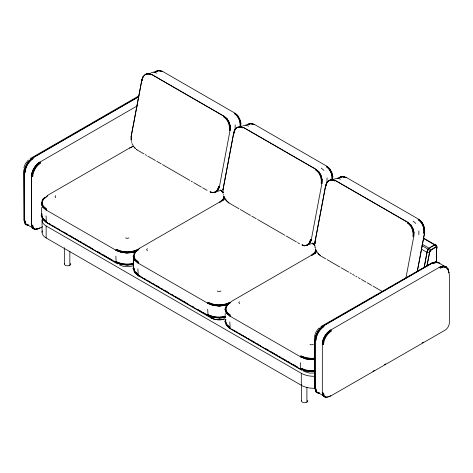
<?xml version="1.0" encoding="UTF-8"?>
<svg xmlns="http://www.w3.org/2000/svg" width="473" height="473" viewBox="0 0 473 473"><rect width="100%" height="100%" fill="white"/><g stroke="black" fill="none" stroke-linecap="round" stroke-linejoin="round"><path stroke-width="0.71" d="M413.325 234.129L413.325 233.751M131.234 135.964L131.287 140.499M131.157 140.008L131.269 136.123M222.984 192.984L223.014 191.778M223.067 190.045L223.096 188.999M222.996 193.019L223.014 191.884M223.102 190.128L223.108 189.088M229.316 130.359C230.026 125.25 228.051 119.728 223.688 116.796M229.464 130.394L229.576 126.462M229.671 130.43C230.398 125.185 228.376 119.509 223.895 116.506M230.026 130.347L230.197 126.285L229.151 122.294L227.111 118.847M230.138 130.152L230.25 126.25L229.216 122.288M235.087 128.691L235.199 124.789M240.036 127.237C240.751 122.105 238.77 116.547 234.377 113.603M240.201 127.237C240.923 122.064 238.924 116.47 234.502 113.502M240.515 127.255L240.627 123.258L239.829 120.213M240.834 126.699L240.893 123.098M314.929 243.601L314.959 242.034M315.219 243.494L315.249 242.448M321.173 183.4C321.882 178.291 319.914 172.763 315.544 169.831M321.327 183.429L321.439 179.498M321.534 183.465C322.261 178.22 320.239 172.55 315.751 169.541M321.888 183.382C322.704 178.12 320.7 172.326 316.094 169.411M321.947 183.252L322.113 179.285M326.949 181.733L327.056 177.824M331.898 180.272C332.614 175.14 330.633 169.588 326.24 166.638M332.076 179.935C332.744 174.862 330.668 169.44 326.364 166.537M332.389 179.77C333.045 174.667 330.887 169.239 326.577 166.325M332.767 176.654L331.739 172.148M332.75 177.842L332.797 176.193M413.035 236.435C413.745 231.327 411.776 225.798 407.407 222.872M413.189 236.465L413.242 234.502M413.284 233.029L413.035 231.539M413.396 236.5C414.123 231.256 412.101 225.586 407.614 222.576M413.751 236.417L413.863 232.414M418.812 234.768L418.918 230.865M423.761 233.307C424.47 228.175 422.495 222.623 418.102 219.679M423.926 233.307C424.642 228.134 422.649 222.541 418.227 219.573M424.24 233.331L424.352 229.328L423.288 225.272M424.518 232.692L424.618 229.174M424.541 233.219L424.642 229.198M137.903 268.889L138.187 274.305L134.787 271.366L133.593 267.901L133.333 258.968M230.262 128.691L230.292 128.106M41.482 207.452L41.73 214.866L42.925 218.331L46.324 221.269L46.052 215.842M225.113 315.639L225.249 313.552M133.191 262.58L133.333 260.499M24.88 168.081L24.2 172.385L24.407 221.565M24.419 172.55C24.785 166.738 27.96 161.24 32.808 158.017M24.886 172.556C25.24 166.904 28.333 161.553 33.051 158.42M25.11 172.592C25.465 166.993 28.522 161.695 33.193 158.597M31.413 176.234C31.762 170.635 34.825 165.337 39.495 162.233M31.496 176.382L32.123 172.414L32.785 170.883M31.59 176.725C31.957 170.889 35.144 165.373 40.01 162.138M31.768 176.79C32.134 170.978 35.304 165.479 40.158 162.257M32.27 176.725L32.885 172.799M32.714 176.707C33.057 171.273 36.025 166.135 40.56 163.12M315.255 340.459C315.621 334.648 318.796 329.149 323.644 325.932M315.728 340.471C316.076 334.813 319.169 329.462 323.887 326.335M315.946 340.507C316.301 334.908 319.358 329.61 324.029 326.506M322.249 344.143C322.598 338.544 325.655 333.246 330.331 330.142M322.332 344.297C322.687 338.633 325.779 333.276 330.503 330.142M322.426 344.634C322.793 338.804 325.98 333.282 330.846 330.053M322.604 344.705C322.964 338.893 326.139 333.394 330.994 330.172M323.1 344.634L323.721 340.708M323.55 344.622C323.893 339.188 326.861 334.044 331.396 331.035M142.456 78.429L141.669 81.137L143.124 76.555M326.181 184.505L325.389 187.207L326.849 182.625M131.216 135.982L141.847 79.754L143.13 76.413L145.359 74.267L148.209 73.617L151.248 74.563M131.039 137.365L141.9 79.872M230.085 130.199L219.466 186.498L218.13 189.904M223.079 189.017L233.709 132.789M222.901 190.406L233.763 132.907M311.323 239.533L321.947 183.234M314.941 242.052L325.572 185.824L326.855 182.483L329.084 180.337L331.934 179.687L334.973 180.633M314.764 243.441L325.625 185.942M405.911 278.148L413.804 236.269L413.976 232.32L412.935 228.358L410.836 224.917M417.381 270.739L424.736 231.811M417.34 271.401L424.559 233.195M424.104 267.458L426.965 252.334C427.651 248.124 432.044 245.96 435.657 244.866L436.372 245.511L436.727 246.805M424.222 267.523L427.078 252.405C427.769 248.195 432.156 246.025 435.775 244.937M426.8 266.364L429.721 251.618L430.584 250.282L436.124 247.148L436.62 248.68L436.62 261.9M427.095 265.601L429.549 252.635C429.443 250.436 436.886 244.884 436.461 248.774L436.461 261.995M23.91 167.749L25.3 163.871L28.327 160.034M141.669 81.137L142.355 78.595M325.389 187.207L326.08 184.671M41.807 213.524L41.192 215.316L41.861 217.326M41.246 215.54L41.861 213.749M41.872 214.34L41.648 214.99L42.848 218.473L46.265 221.429M41.73 214.866L41.878 214.435M134.787 252.121L133.209 256.715M135.319 252.162L133.794 255.887L134.971 259.305L138.329 262.208M133.682 266.547L133.061 268.339L133.682 270.13M133.108 268.575L133.569 267.233M133.658 267.588L134.704 271.508L138.128 274.464M134.013 268.392L134.084 269.456M224.001 196.502L223.025 199.328L219.703 202.202M224.036 196.869L223.155 199.435L219.797 202.332M224.403 197.992L223.788 199.777L222.996 200.463M223.841 199.984L224.303 198.636M225.727 319.174L224.959 321.415L226.248 325.205L228.157 326.855M225.018 321.634L225.325 320.741M225.863 319.783L225.414 321.09L226.614 324.573L230.032 327.529M225.893 319.807L225.497 320.966L226.691 324.431L230.091 327.369L229.819 321.942M315.757 249.815L314.882 252.357L311.559 255.225M315.905 249.91L315.024 252.476L311.666 255.373M316.26 251.021L315.645 252.807L313.889 254.32M315.213 253.445L316.165 251.677M310.737 241.543L310.903 241.082M234.295 131.281L234.466 130.82M233.916 132.523L234.07 132.121M309.602 242.525L309.448 242.933L310.696 239.657M310.241 240.852L310.465 240.26M307.409 245.162L309.638 243.016L310.016 242.01M302.2 245.073L304.553 245.812L307.752 245.097L309.986 242.945L310.306 242.111M310.761 240.923L311.264 239.61M308.692 244.086L310.128 242.667L310.749 241.041M311.264 239.705L311.37 239.415L310.128 242.667M142.485 78.784L142.645 78.37M142.805 77.956L143.124 77.123M233.721 132.771L234.992 129.448L237.221 127.302L240.402 126.516L243.601 127.574M234.986 129.59L233.532 134.172L234.992 129.697L237.541 127.172L237.263 127.438M235.122 129.803L235.306 129.324M218.686 186.593L217.45 189.827L215.28 191.92M217.586 189.898L218.833 186.622M219.04 186.658L217.775 189.98L215.546 192.127L212.69 192.777L210.674 192.144M219.507 186.38L218.266 189.632L216.084 191.736L212.501 192.552L209.911 191.742M325.891 185.694L326.163 184.984M326.435 184.275L326.618 183.796M326.778 183.37L327.162 182.359M310.548 239.628L309.312 242.862L307.143 244.955L304.364 245.588L302.141 244.896M309.638 243.016L310.903 239.693M309.986 242.945L311.317 239.486M315.077 241.212L315.834 239.226M133.983 253.416L134.781 252.257M24.833 168.323L26.6 164.119L29.356 160.489M33.004 170.369L35.546 166.094M33.323 171.788L34.635 168.76L37.255 165.225L40.347 162.724M315.668 336.238L317.028 333.104M324.159 339.697L325.471 336.67L328.091 333.134L331.183 330.639M315.704 253.02L316.011 252.505M55.731 195.686L55.034 196.662L55.731 197.631M147.393 248.609L146.612 249.697L147.393 250.785M239.498 301.786L238.8 302.755L239.498 303.731M35.883 165.645L39.673 162.227M317.484 332.058L320.191 328.404M138.086 262.414L137.856 262.663L134.35 259.642L133.12 256.07M207.884 302.714L207.653 302.962C214.553 306.362 222.972 306.563 229.925 303.187M319.163 327.949C316.378 330.438 314.669 334.021 314.486 337.746L314.752 388.57M143.136 76.661L145.306 74.568L148.084 73.936L151.041 74.858M155.605 71.583L156.161 71.045M155.15 72.162L155.499 71.795M155.7 71.636L159.123 70.536M155.676 71.79L156.51 70.98L159.36 70.329L162.399 71.281M236.908 127.734L237.535 127.391M237.517 127.544L238.493 127.119M237.659 127.586L238.286 127.243M247.468 124.624L248.023 124.08L251.222 123.37L254.261 124.316M247.562 124.671L250.72 123.66L253.723 124.594M247.817 124.553L248.372 124.015M215.889 192.062L218.207 189.726M326.855 182.732L329.397 180.426M329.379 180.58L330.006 180.237M338.769 178.197L339.33 177.659M338.946 178.132L339.774 177.34L342.848 176.606M339.673 177.588L340.235 177.056L343.085 176.405L346.124 177.351M308.142 244.618L308.491 244.245M46.472 196.443L47.868 195.195L129.507 148.061L133.15 146.376L129.507 148.061M230.239 302.537L231.64 301.289L313.274 254.155M138.211 249.496L139.689 248.201L221.323 201.072M312.529 254.391L312.872 254.09M45.03 197.271L42.481 199.47L41.346 203.68M42.428 199.647L43.682 198.565M43.93 198.353L44.811 197.59M46.472 196.526L43.114 199.429L41.937 202.846L43.114 206.269L46.472 209.167M134.35 252.499L138.086 249.484M134.291 252.683L135.609 251.541M134.971 252.464L138.329 249.567M138.435 249.543L135.112 252.416L133.948 255.798L135.112 259.186L138.435 262.06M222.476 200.913L222.913 200.534M229.754 302.537L226.248 305.564L224.959 309.33L225.426 310.672M226.195 305.747L227.696 304.446M230.239 302.625L226.886 305.523L225.704 308.946L226.886 312.363L230.239 315.266M230.339 302.608L227.016 305.481L225.846 308.869L227.016 312.257L230.339 315.13M138.305 249.395L139.689 248.201M29.172 160.649L32.554 157.911L138.802 96.569M320.132 328.504L323.242 325.992M30.077 158.709L138.879 95.889M32.33 158.177L138.577 96.841M39.637 162.251L137.69 105.627M47.826 195.792L43.244 199.381L42.079 202.769L43.244 206.163L46.573 209.036M38.691 228.447L39.968 227.708M42.458 226.804L38.756 228.731M320.913 326.618L432.322 262.645M323.165 326.092L431.973 263.272M330.473 330.166L439.405 267.257M329.527 396.362L330.804 395.623M372.966 371.275L374.249 370.542M384.472 364.636L385.749 363.903M422.164 342.878L423.441 342.139M329.592 396.64L445.093 330.166C447.618 328.581 449.202 325.761 449.35 322.799L449.35 275.209L448.954 272.105M228.24 303.311L228.625 303.146M138.063 249.33C131.323 252.683 123.116 252.683 116.37 249.33M138.163 249.466C131.358 252.848 123.075 252.848 116.269 249.466M136.945 250.595C130.282 253.617 122.312 253.102 115.784 249.939M137.513 250.377L138.081 250.158M135.402 251.423C129.076 253.794 121.786 253.061 115.743 250.152M133.22 252.363L134.492 251.873M133.54 263.408C127.728 264.744 121.502 264.265 116.122 261.569L115.855 256.141M133.575 263.579C127.728 264.921 121.472 264.437 116.062 261.729M133.114 264.306L133.469 264.182M311.955 255.184L312.523 254.965M229.919 302.359C223.179 305.706 214.979 305.706 208.238 302.359M230.026 302.507C223.221 305.889 214.937 305.889 208.132 302.507M225.26 304.984L225.993 304.707M226.443 304.529L227.619 304.074M227.259 304.458L225.113 305.327L222.476 305.635M226.673 304.795L222.458 305.712M225.402 316.443C219.584 317.773 213.364 317.294 207.99 314.598L207.7 309.188M225.432 316.614C219.59 317.957 213.329 317.472 207.925 314.764M224.977 317.342L225.29 317.223M225.024 317.336L225.337 317.212M433.93 262.403L432.198 263L323.39 325.82C318.506 329.001 315.343 334.476 315.036 340.294L315.036 388.694L315.869 391.821L316.443 392.147M434.486 262.208L435.663 261.8M432.05 263.171L433.794 262.568M434.586 262.29L436.147 262.137M431.849 263.295L435.935 261.9M432.836 263.686L436.201 262.521L439.05 263.071L445.347 266.713M439.139 267.328L443.065 266.21M439.654 267.233L443.142 266.021L446.104 266.595L448.197 268.983L448.546 270.793M439.801 267.351L443.278 266.145L446.228 266.719M439.991 267.819L443.349 266.654M440.203 268.215L443.473 267.079L446.246 267.617L448.097 269.746M208.09 315.39L207.647 315.473L212.891 317.495L220.625 318.033M46.431 222.056L45.982 222.139L42.481 219.111L41.961 217.556M115.997 262.432L116.642 262.503M300.479 368.94L302.093 369.383M151.023 72.83L158.762 70.737L161.736 71.665M242.88 125.865L250.625 123.772L253.599 124.701M216.084 191.736L221.033 190.276M331.212 179.941L342.487 176.807L345.461 177.736M312.895 243.311L307.249 244.931M28.055 225.03L26.754 224.894M28.806 225.024L27.919 225.26L25.702 223.983L24.886 220.956M28.51 225.16L27.564 225.414L25.264 224.09L24.419 220.944M37.101 228.784L35.587 229.186L33.482 227.974L32.714 225.107M37.627 228.737L35.256 229.37L25.914 223.977L25.11 220.992M34.748 229.612L36.622 229.115M37.332 228.92L37.905 228.766M36.906 229.121L34.907 229.659L32.436 228.282L31.413 224.628M37.196 229.044L38.053 228.814M318.891 392.945L317.59 392.809M319.683 392.957L318.755 393.175L316.538 391.892L315.728 388.865M319.346 393.075L318.4 393.329L316.1 391.999L315.113 388.244M328.457 396.646L326.092 397.285L323.904 396.019L323.1 393.033M325.584 397.527L328.889 396.729M224.208 305.505L225.29 305.221L219.082 305.93L212.868 305.221L213.95 305.505M133.274 265.66C128.686 267.334 123.53 266.949 119.172 264.809M128.904 237.931L127.219 238.333L125.534 237.931M220.968 291.084L219.082 291.534L217.19 291.084M313.386 344.439L311.701 344.847L310.016 344.439M158.863 70.713L159.555 70.56M146.394 73.971L147.109 73.806M148.179 73.563L151.591 74.432M145.323 74.432L145.672 74.356M146.63 74.084L147.47 73.971M250.637 123.648L251.334 123.488M251.068 123.672L251.417 123.595M238.847 127.036L240.603 126.64M239.291 126.989L240.727 126.687L241.94 127.066M237.168 127.604L239.941 126.971L242.903 127.893M213.542 192.405L214.245 192.245M214.949 192.085L216.007 191.843M339.886 177.115L342.748 176.464L346.236 177.552M330.119 180.042L331.549 179.716M331.059 179.994L332.466 179.675M331.153 180.03L333.471 180M329.031 180.639L331.804 180.006L334.766 180.928M315.053 242.489L315.402 242.413M304.789 245.611L305.144 245.528M305.759 245.363L306.463 245.203M306.9 245.126L307.87 244.878M304.553 245.812L304.914 245.729M330.97 179.764L331.295 179.728M221.281 304.701L221.648 304.659M219.821 305.038L220.187 304.996M223.895 304.571L224.261 304.529M219.856 305.842L220.631 305.753M223.581 305.582L223.954 305.54M219.082 317.253L219.454 317.212M220.578 317.081L220.956 317.04M222.079 316.91L222.458 316.869M223.581 316.739L223.954 316.691M222.097 317.081L222.476 317.04M212.874 317.288L219.856 317.909M133.244 252.292L127.219 253.049L121.212 252.363L116.074 250.318L46.035 209.947M133.427 264.271L127.219 264.981L121.005 264.271L115.743 262.237M131.861 264.638L127.219 265.17L122.578 264.638M132.375 264.578L133.404 264.46M220.962 305.806L217.196 305.806M221.707 305.8L219.082 306.102L216.451 305.8M219.082 317.998L225.284 317.288M221.139 317.974L225.266 317.495M314.634 358.096L311.701 358.433L305.83 357.759L300.852 355.844M314.663 358.25L311.701 358.593L305.777 357.913L300.751 355.974M314.793 358.824L311.701 359.178L305.511 358.469L300.266 356.447M314.805 359.048L311.701 359.409L305.493 358.694M313.96 359.232L309.437 359.232M314.699 359.214L311.701 359.557L308.698 359.214M314.699 370.389L311.701 370.731L305.694 370.04L300.603 368.077L300.331 362.649M314.716 370.56L311.701 370.903L305.664 370.211L300.544 368.236M314.805 371.134L311.701 371.494L305.487 370.779L300.225 368.751M312.73 371.565L310.666 371.565M313.759 371.447L314.793 371.323M314.616 372.99L309.608 373.114L303.648 371.317M121.189 252.292L124.582 252.683M125.712 252.813L127.219 252.984M122.064 264.578L115.784 262.438M216.06 305.676L213.045 305.327L207.606 303.187M216.078 305.753L213.075 305.41L207.99 303.447M308.307 359.102L305.67 358.8L300.225 356.666M308.319 359.173L305.694 358.871L300.609 356.908M309.638 371.447L305.511 370.968L300.266 368.946M436.668 262.048L438.879 262.474L439.866 263.609M435.148 262.148L435.852 262.284M444.147 266.423L444.868 266.559M442.497 266.157L442.852 266.228M444.064 266.79L445.489 267.068M211.319 192.304L211.78 192.41M149.971 73.729L150.379 73.853M159.023 70.394L162.517 71.482M158.863 70.625L161.861 71.559M153.814 72.192L156.788 73.126M148.741 73.599L150.243 74.072M150.532 74.172L151.839 74.58L224.421 116.518M148.132 73.794L151.124 74.728M250.885 123.429L254.379 124.517M245.67 125.233L248.65 126.161M242.211 127.148L243.701 127.615L316.283 169.553M240.071 126.652L243.11 127.598M239.994 126.829L242.986 127.769M342.582 176.695L345.58 177.635M337.533 178.268L340.513 179.196M332.265 179.557L335.463 180.609M334.257 180.243L335.564 180.651L408.146 222.588M331.857 179.864L332.229 179.982M333.353 180.337L334.849 180.804M210.266 191.932L212.578 192.653M314.45 242.371L315.379 242.661M301.993 244.925L304.441 245.688M213.465 318.891L210.934 317.897C215.174 319.937 220.17 320.511 224.645 318.903C220.176 320.523 215.168 319.919 210.934 317.897L138.157 275.552M116.985 262.633L119.066 263.449M119.557 263.627L121.319 264.306M207.612 315.26L213.181 317.342M302.619 369.602L303.057 369.756M303.861 370.081L305.8 370.814M209.533 303.146L209.917 303.311M209.303 316.289L209.841 316.526M162.428 71.293L235.069 113.23M254.291 124.328L326.932 166.271M346.153 177.363L418.794 219.306M151.65 74.444L224.297 116.388M243.512 127.479L316.153 169.423M335.375 180.52L408.016 222.458M424.104 238.427L436.372 245.511A1.768 1.324 -22.8 0 1 436.319 247.338M423.223 238.333L434.853 245.044A1.768 1.123 65.5 0 1 435.822 247.184M434.734 244.979A2.602 1.502 -60 0 1 436.254 245.44L436.644 246.327A1.768 1.242 -14.1 0 1 436.544 248.012M422.17 244.186L429.318 248.313A1.768 0.881 54 0 1 430.584 250.282M421.916 245.493L430.282 250.595M421.207 249.011L427.078 252.405A1.768 0.751 10.7 0 0 429.389 252.688M136.981 149.876L143.993 153.92M145.264 154.659L146.541 155.392M147.818 156.125L155.463 160.542M156.734 161.281L161.198 163.853M162.47 164.592L189.874 180.408M191.145 181.147L192.422 181.88M193.694 182.619L201.344 187.03M202.615 187.769L207.079 190.341M228.843 202.911L239.042 208.794M240.314 209.533L250.513 215.416M251.784 216.155L256.248 218.727M257.519 219.466L284.917 235.282M286.195 236.021L296.388 241.904M297.665 242.643L299.575 243.749M321.344 256.313L325.802 258.891M327.08 259.624L339.821 266.985M341.098 267.718L348.743 272.135M350.02 272.868L351.291 273.607M352.568 274.34L354.478 275.446M355.755 276.179L357.026 276.918M358.303 277.651L360.213 278.757M361.49 279.49L365.948 282.068M367.225 282.801L371.683 285.379M372.961 286.112L381.877 291.262M137.897 262.982L207.954 303.359M229.807 316.041L300.574 356.831M46.508 222.062L47.773 222.795M49.044 223.522L50.948 224.622M52.213 225.355L53.484 226.088M54.756 226.821L56.021 227.554M57.925 228.654L59.196 229.387M63.636 231.953L67.444 234.147M69.348 235.247L73.155 237.446M74.427 238.179L75.692 238.912M76.963 239.645L78.867 240.745M80.138 241.478L81.403 242.211M82.674 242.939L84.578 244.038M85.85 244.772L87.115 245.505M89.019 246.604L90.29 247.338M91.555 248.071L92.826 248.804M97.267 251.37L101.074 253.563M102.978 254.663L106.786 256.863M108.057 257.596L112.497 260.162M113.768 260.895L115.672 261.995M138.364 275.091L140.268 276.191M141.539 276.924L142.805 277.657M144.076 278.39L145.98 279.49M147.251 280.223L148.516 280.956M149.787 281.689L151.058 282.422M152.962 283.522L154.228 284.255M155.499 284.983L159.939 287.549M161.21 288.282L162.476 289.015M164.379 290.115L168.187 292.314M171.995 294.508L173.898 295.607M175.17 296.34L176.435 297.074M177.706 297.807L179.61 298.906M180.881 299.64L182.146 300.373M183.418 301.106L185.321 302.206M186.593 302.939L187.858 303.672M192.304 306.232L193.569 306.965M198.01 309.531L201.817 311.731M203.088 312.464L207.529 315.024M233.449 329.988L235.353 331.088M236.624 331.827L237.895 332.56M239.167 333.294L241.07 334.393M242.342 335.126L243.613 335.86M244.884 336.593L246.788 337.692M248.059 338.426L249.33 339.159M250.601 339.892L252.505 340.992M253.776 341.725L255.048 342.458M256.951 343.564L258.223 344.297M259.494 345.03L260.765 345.763M265.211 348.329L269.025 350.528M270.296 351.262L274.742 353.828M276.013 354.561L277.917 355.666M279.188 356.4L280.459 357.133M281.731 357.866L283.634 358.966M284.906 359.699L286.177 360.432M287.448 361.165L289.352 362.265M290.623 362.998L291.894 363.731M293.165 364.464L297.612 367.036M45.958 222.133L115.761 262.426M207.617 315.467L137.82 275.168L134.338 272.146L133.835 270.58M229.724 328.227L300.243 368.94M117.546 263.893L46.378 222.487M302.028 370.4L230.144 328.581M42.292 218.898A13.906 8.029 0 0 0 46.153 225.97L301.295 373.274A17.873 10.323 0 0 0 313.936 376.301M326.417 397.101L324.318 395.889L323.55 393.022M323.349 395.7L316.75 391.892L315.946 388.907M32.312 227.815L32.868 228.134M25.034 223.906L25.607 224.237M324.596 396.906L323.272 396.191L322.249 392.543M324.715 397.024L325.743 397.568M42.292 230.895A13.906 8.029 0 0 0 46.153 237.966L301.295 385.276A17.873 10.323 0 0 0 313.936 388.298M135.934 273.855L136.301 274.139M137.885 275.256L139.553 276.652M312.529 242.974L314.852 244.984M312.96 243.483L313.948 244.328M312.399 243.364L314.811 245.452M312.44 243.471L314.882 245.582M220.66 189.933L222.996 191.949M220.992 190.353L222.748 191.872M220.56 190.418L223.155 192.594M229.754 315.733L226.248 312.706L225.018 309.135M226.626 313.167L227.773 314.155M229.05 315.26L230.044 316.118M230.091 316.195L226.195 312.913L225.58 311.122M229.984 327.966L229.754 328.238L228.447 327.109M226.195 324.998L229.712 328.037M138.187 263.148L134.639 259.884M133.983 259.34L137.809 262.893M137.655 274.541L137.956 274.748M134.297 271.922L137.809 274.961M45.987 209.64L42.481 206.612L41.252 203.041M46.324 210.101L42.86 207.068L42.635 206.417M45.946 209.858L42.428 206.819L41.967 205.471M45.875 221.518L46.212 221.872M42.428 218.898L45.946 221.938M418.765 219.295L421.532 221.695L423.601 225.207L424.659 229.228M418.836 219.401L421.573 221.831L423.589 225.231M418.439 219.36L421.212 221.766L422.767 224.391M413.154 221.133L415.862 223.487M407.951 222.446L410.913 224.941M407.49 222.742L410.215 225.107M326.902 166.254L330.184 169.529M326.973 166.366L329.711 168.796M321.291 168.098L323.999 170.451M315.633 169.706L318.353 172.071M235.04 113.218L237.807 115.625L239.864 119.161L240.934 123.157M235.111 113.331L237.848 115.761M234.714 113.284L237.487 115.696L239.563 119.196M224.385 116.476L227.188 118.871M224.232 116.376L227.005 118.782L229.08 122.282M223.77 116.671L226.49 119.036M318.288 253.481L318.684 253.83M317.927 253.422L320.664 255.852M318.808 254.285L316.922 251.719M319.009 254.456L319.736 255.089M320.115 255.42L320.735 255.958M228.802 202.816L226.064 200.381L224.054 196.981M226.945 201.25L225.077 198.778M227.253 201.516L228.873 202.923M135.68 148.628L134.208 147.345L132.44 144.371M136.319 149.237L136.939 149.775M134.249 147.487L135.083 148.215M136.39 149.35L136.703 149.616M446.678 267.753L448.102 269.397L448.41 271.39M445.584 266.701L446.069 267.257M439.683 263.721L438.962 262.893L436.082 262.332L432.588 263.301M319.482 172.746L319.736 173.177M320.682 174.886L322.001 179.379M318.518 171.941L319.033 172.816M318.737 172.716L318.607 172.503M319.5 174.301L319.754 174.72M224.297 197.466L224.557 197.903M410.73 224.858L412.285 227.483M412.001 228.116L412.385 229.044M329.669 168.66L331.727 172.196M318.867 171.817L321.013 175.329M320.138 175.081L320.523 176.009M315.911 250.022L316.159 250.501M316.419 250.867L316.679 251.376M226.75 119.468L227.005 119.9M226.165 200.008L226.425 200.446M224.036 197.005L224.817 198.341M133.427 256.963L133.581 257.407M133.735 257.856L133.889 258.299M134.042 258.749L134.196 259.192M226.177 311.861L226.331 312.298M226.543 312.824L226.691 313.256M133.362 257.164L133.67 258.063M133.829 258.506L134.291 259.854M41.659 204.578L41.813 205.028M322.604 393.098L323.443 396.244M315.113 388.481L315.302 389.19M315.491 389.894L315.793 391.023M32.27 225.118L33.069 228.11M31.768 225.189L32.607 228.329M24.277 220.566L24.425 221.128M24.655 221.985L24.868 222.783M24.484 221.843L24.827 223.126M424.186 226.951L424.269 227.276M332.324 173.916L332.413 174.241M240.461 120.881L240.55 121.206M412.876 228.364L413.922 232.355M321.179 178.504L321.309 179.001M314.977 246.528L315.266 247.556M315.526 248.544L315.769 249.561M229.346 123.299L230.144 126.344M228.53 122.477L228.66 122.974M223.38 194.504L223.534 195.012M223.794 195.999L223.906 196.526M131.518 141.468L131.784 142.479M132.062 143.455L132.18 143.993M413.231 231.25L413.331 231.687M448.641 271.289L448.889 272.602M448.085 268.871L448.428 270.68M448.658 271.892L448.776 272.501M448.599 271.987L448.771 272.891M314.953 246.865L315.03 247.308M436.526 246.256L436.609 246.735M23.916 220.66L23.65 169.837M222.937 192.003L222.954 192.363M131.074 138.967L131.092 139.328M321.445 180.166L321.451 180.532M229.588 127.131L229.588 127.497M322.338 344.255L322.32 392.809M315.154 339.963L315.154 388.363M306.894 387.381L306.894 402.139M301.396 384.59L301.396 400.826M301.295 373.274L301.295 385.276M69.838 251.258L69.838 265.276M64.34 247.728L64.34 263.964M46.153 225.97L46.153 237.966M42.079 220.294L42.079 232.29M31.502 176.34L31.502 224.74M31.484 176.5L31.484 224.9M24.318 172.054L24.318 220.448M70.672 263.479A3.222 1.862 0 0 1 67.562 265.82A3.222 1.862 0 0 1 64.446 263.479M307.728 400.341A3.222 1.862 0 0 1 304.618 402.689A3.222 1.862 0 0 1 301.502 400.341M426.965 252.334A5.197 2.998 -60 0 1 428.313 249.182M436.756 247.326A1.768 1.023 0 0 1 436.62 248.68M429.549 252.635A3.21 1.851 -60 0 1 430.383 250.69M435.81 247.385A0.615 0.355 -60 0 1 436.165 247.491M234.218 131.642L233.532 134.172L234.218 131.63M138.151 275.138L137.844 275.174L138.151 275.138"/></g></svg>
